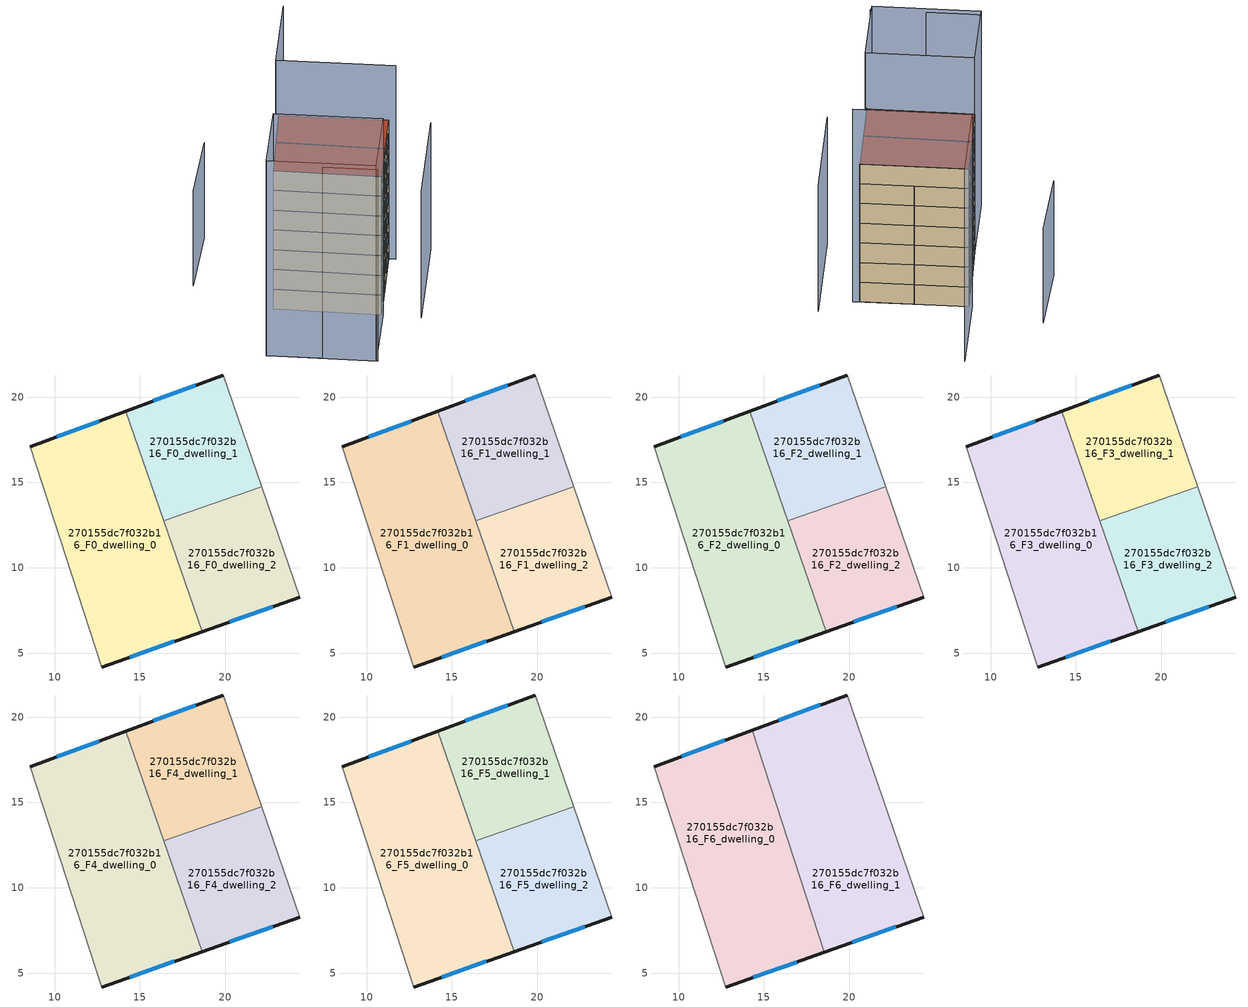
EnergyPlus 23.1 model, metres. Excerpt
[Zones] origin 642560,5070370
270155dc7f032b16_F0_dwelling_0
 floor ground (EU_floor_Construction): 14.18,19.18 18.65,6.26 12.76,4.19 8.56,17.1 z0
 wall outside (EU_wall_Construction): 12.76,4.19 18.65,6.26 / 14.18,19.18 8.56,17.1 z0:3
 wall adiabatic (EU_wall_Construction): 8.56,17.1 12.76,4.19 z0:3
 wall to 270155dc7f032b16_F0_dwelling_2 (EU_wall_Construction): 18.65,6.26 16.4,12.77 z0:3
 wall to 270155dc7f032b16_F0_dwelling_1 (EU_wall_Construction): 16.4,12.77 14.18,19.18 z0:3
 window (EU_Window_Construction): 14.41,4.77 17,5.68 / 12.61,18.6 10.14,17.68 z0.84:2.16
270155dc7f032b16_F0_dwelling_1
 floor ground (EU_floor_Construction): 19.87,21.3 22.14,14.75 16.4,12.77 14.18,19.18 z0
 wall outside (EU_wall_Construction): 19.87,21.3 14.18,19.18 z0:3
 wall adiabatic (EU_wall_Construction): 22.14,14.75 19.87,21.3 z0:3
 wall to 270155dc7f032b16_F0_dwelling_2 (EU_wall_Construction): 16.4,12.77 22.14,14.75 z0:3
 window (EU_Window_Construction): 18.28,20.71 15.78,19.78 z0.84:2.16
270155dc7f032b16_F0_dwelling_2
 floor ground (EU_floor_Construction): 22.14,14.75 24.37,8.29 18.65,6.26 16.4,12.77 z0
 wall outside (EU_wall_Construction): 18.65,6.26 24.37,8.29 z0:3
 wall adiabatic (EU_wall_Construction): 24.37,8.29 22.14,14.75 z0:3
 window (EU_Window_Construction): 20.25,6.83 22.77,7.72 z0.84:2.16
270155dc7f032b16_F1_dwelling_0
 floor to 270155dc7f032b16_F0_dwelling_0 (EU_floor_Construction): 14.18,19.18 18.65,6.26 12.76,4.19 8.56,17.1 z3
 wall outside (EU_wall_Construction): 12.76,4.19 18.65,6.26 / 14.18,19.18 8.56,17.1 z3:6
 wall adiabatic (EU_wall_Construction): 8.56,17.1 12.76,4.19 z3:6
 wall to 270155dc7f032b16_F1_dwelling_2 (EU_wall_Construction): 18.65,6.26 16.4,12.77 z3:6
 wall to 270155dc7f032b16_F1_dwelling_1 (EU_wall_Construction): 16.4,12.77 14.18,19.18 z3:6
 window (EU_Window_Construction): 14.41,4.77 17,5.68 / 12.61,18.6 10.14,17.68 z3.84:5.16
270155dc7f032b16_F1_dwelling_1
 floor to 270155dc7f032b16_F0_dwelling_1 (EU_floor_Construction): 19.87,21.3 22.14,14.75 16.4,12.77 14.18,19.18 z3
 wall outside (EU_wall_Construction): 19.87,21.3 14.18,19.18 z3:6
 wall adiabatic (EU_wall_Construction): 22.14,14.75 19.87,21.3 z3:6
 wall to 270155dc7f032b16_F1_dwelling_2 (EU_wall_Construction): 16.4,12.77 22.14,14.75 z3:6
 window (EU_Window_Construction): 18.28,20.71 15.78,19.78 z3.84:5.16
270155dc7f032b16_F1_dwelling_2
 floor to 270155dc7f032b16_F0_dwelling_2 (EU_floor_Construction): 22.14,14.75 24.37,8.29 18.65,6.26 16.4,12.77 z3
 wall outside (EU_wall_Construction): 18.65,6.26 24.37,8.29 z3:6
 wall adiabatic (EU_wall_Construction): 24.37,8.29 22.14,14.75 z3:6
 window (EU_Window_Construction): 20.25,6.83 22.77,7.72 z3.84:5.16
270155dc7f032b16_F2_dwelling_0
 floor to 270155dc7f032b16_F1_dwelling_0 (EU_floor_Construction): 14.18,19.18 18.65,6.26 12.76,4.19 8.56,17.1 z6
 wall outside (EU_wall_Construction): 12.76,4.19 18.65,6.26 / 14.18,19.18 8.56,17.1 z6:9
 wall adiabatic (EU_wall_Construction): 8.56,17.1 12.76,4.19 z6:9
 wall to 270155dc7f032b16_F2_dwelling_2 (EU_wall_Construction): 18.65,6.26 16.4,12.77 z6:9
 wall to 270155dc7f032b16_F2_dwelling_1 (EU_wall_Construction): 16.4,12.77 14.18,19.18 z6:9
 window (EU_Window_Construction): 14.41,4.77 17,5.68 / 12.61,18.6 10.14,17.68 z6.84:8.16
270155dc7f032b16_F2_dwelling_1
 floor to 270155dc7f032b16_F1_dwelling_1 (EU_floor_Construction): 19.87,21.3 22.14,14.75 16.4,12.77 14.18,19.18 z6
 wall outside (EU_wall_Construction): 19.87,21.3 14.18,19.18 z6:9
 wall adiabatic (EU_wall_Construction): 22.14,14.75 19.87,21.3 z6:9
 wall to 270155dc7f032b16_F2_dwelling_2 (EU_wall_Construction): 16.4,12.77 22.14,14.75 z6:9
 window (EU_Window_Construction): 18.28,20.71 15.78,19.78 z6.84:8.16
270155dc7f032b16_F2_dwelling_2
 floor to 270155dc7f032b16_F1_dwelling_2 (EU_floor_Construction): 22.14,14.75 24.37,8.29 18.65,6.26 16.4,12.77 z6
 wall outside (EU_wall_Construction): 18.65,6.26 24.37,8.29 z6:9
 wall adiabatic (EU_wall_Construction): 24.37,8.29 22.14,14.75 z6:9
 window (EU_Window_Construction): 20.25,6.83 22.77,7.72 z6.84:8.16
270155dc7f032b16_F3_dwelling_0
 floor to 270155dc7f032b16_F2_dwelling_0 (EU_floor_Construction): 14.18,19.18 18.65,6.26 12.76,4.19 8.56,17.1 z9
 wall outside (EU_wall_Construction): 12.76,4.19 18.65,6.26 / 14.18,19.18 8.56,17.1 z9:12
 wall adiabatic (EU_wall_Construction): 8.56,17.1 12.76,4.19 z9:12
 wall to 270155dc7f032b16_F3_dwelling_2 (EU_wall_Construction): 18.65,6.26 16.4,12.77 z9:12
 wall to 270155dc7f032b16_F3_dwelling_1 (EU_wall_Construction): 16.4,12.77 14.18,19.18 z9:12
 window (EU_Window_Construction): 14.41,4.77 17,5.68 / 12.61,18.6 10.14,17.68 z9.84:11.16
270155dc7f032b16_F3_dwelling_1
 floor to 270155dc7f032b16_F2_dwelling_1 (EU_floor_Construction): 19.87,21.3 22.14,14.75 16.4,12.77 14.18,19.18 z9
 wall outside (EU_wall_Construction): 19.87,21.3 14.18,19.18 z9:12
 wall adiabatic (EU_wall_Construction): 22.14,14.75 19.87,21.3 z9:12
 wall to 270155dc7f032b16_F3_dwelling_2 (EU_wall_Construction): 16.4,12.77 22.14,14.75 z9:12
 window (EU_Window_Construction): 18.28,20.71 15.78,19.78 z9.84:11.16
270155dc7f032b16_F3_dwelling_2
 floor to 270155dc7f032b16_F2_dwelling_2 (EU_floor_Construction): 22.14,14.75 24.37,8.29 18.65,6.26 16.4,12.77 z9
 wall outside (EU_wall_Construction): 18.65,6.26 24.37,8.29 z9:12
 wall adiabatic (EU_wall_Construction): 24.37,8.29 22.14,14.75 z9:12
 window (EU_Window_Construction): 20.25,6.83 22.77,7.72 z9.84:11.16
270155dc7f032b16_F4_dwelling_0
 floor to 270155dc7f032b16_F3_dwelling_0 (EU_floor_Construction): 14.18,19.18 18.65,6.26 12.76,4.19 8.56,17.1 z12
 wall outside (EU_wall_Construction): 12.76,4.19 18.65,6.26 / 14.18,19.18 8.56,17.1 z12:15
 wall adiabatic (EU_wall_Construction): 8.56,17.1 12.76,4.19 z12:15
 wall to 270155dc7f032b16_F4_dwelling_2 (EU_wall_Construction): 18.65,6.26 16.4,12.77 z12:15
 wall to 270155dc7f032b16_F4_dwelling_1 (EU_wall_Construction): 16.4,12.77 14.18,19.18 z12:15
 window (EU_Window_Construction): 14.41,4.77 17,5.68 / 12.61,18.6 10.14,17.68 z12.84:14.16
270155dc7f032b16_F4_dwelling_1
 floor to 270155dc7f032b16_F3_dwelling_1 (EU_floor_Construction): 19.87,21.3 22.14,14.75 16.4,12.77 14.18,19.18 z12
 wall outside (EU_wall_Construction): 19.87,21.3 14.18,19.18 z12:15
 wall adiabatic (EU_wall_Construction): 22.14,14.75 19.87,21.3 z12:15
 wall to 270155dc7f032b16_F4_dwelling_2 (EU_wall_Construction): 16.4,12.77 22.14,14.75 z12:15
 window (EU_Window_Construction): 18.28,20.71 15.78,19.78 z12.84:14.16
270155dc7f032b16_F4_dwelling_2
 floor to 270155dc7f032b16_F3_dwelling_2 (EU_floor_Construction): 22.14,14.75 24.37,8.29 18.65,6.26 16.4,12.77 z12
 wall outside (EU_wall_Construction): 18.65,6.26 24.37,8.29 z12:15
 wall adiabatic (EU_wall_Construction): 24.37,8.29 22.14,14.75 z12:15
 window (EU_Window_Construction): 20.25,6.83 22.77,7.72 z12.84:14.16
270155dc7f032b16_F5_dwelling_0
 floor to 270155dc7f032b16_F4_dwelling_0 (EU_floor_Construction): 14.18,19.18 18.65,6.26 12.76,4.19 8.56,17.1 z15
 wall outside (EU_wall_Construction): 12.76,4.19 18.65,6.26 / 14.18,19.18 8.56,17.1 z15:18
 wall adiabatic (EU_wall_Construction): 8.56,17.1 12.76,4.19 z15:18
 wall to 270155dc7f032b16_F5_dwelling_2 (EU_wall_Construction): 18.65,6.26 16.4,12.77 z15:18
 wall to 270155dc7f032b16_F5_dwelling_1 (EU_wall_Construction): 16.4,12.77 14.18,19.18 z15:18
 window (EU_Window_Construction): 14.41,4.77 17,5.68 / 12.61,18.6 10.14,17.68 z15.84:17.16
270155dc7f032b16_F5_dwelling_1
 floor to 270155dc7f032b16_F4_dwelling_1 (EU_floor_Construction): 19.87,21.3 22.14,14.75 16.4,12.77 14.18,19.18 z15
 wall outside (EU_wall_Construction): 19.87,21.3 14.18,19.18 z15:18
 wall adiabatic (EU_wall_Construction): 22.14,14.75 19.87,21.3 z15:18
 wall to 270155dc7f032b16_F5_dwelling_2 (EU_wall_Construction): 16.4,12.77 22.14,14.75 z15:18
 window (EU_Window_Construction): 18.28,20.71 15.78,19.78 z15.84:17.16
270155dc7f032b16_F5_dwelling_2
 floor to 270155dc7f032b16_F4_dwelling_2 (EU_floor_Construction): 22.14,14.75 24.37,8.29 18.65,6.26 16.4,12.77 z15
 wall outside (EU_wall_Construction): 18.65,6.26 24.37,8.29 z15:18
 wall adiabatic (EU_wall_Construction): 24.37,8.29 22.14,14.75 z15:18
 window (EU_Window_Construction): 20.25,6.83 22.77,7.72 z15.84:17.16
270155dc7f032b16_F6_dwelling_0
 floor to 270155dc7f032b16_F5_dwelling_0 (EU_floor_Construction): 14.18,19.18 16.37,12.86 12.76,4.19 8.56,17.1 z18; 16.42,12.71 18.52,6.22 12.76,4.19 16.37,12.86 z18
 floor to 270155dc7f032b16_F5_dwelling_1 (EU_floor_Construction): 14.3,19.23 16.36,12.9 14.18,19.18 z18
 wall outside (EU_wall_Construction): 12.76,4.19 18.53,6.22 / 14.3,19.23 8.56,17.1 z18:21
 wall adiabatic (EU_wall_Construction): 8.56,17.1 12.76,4.19 z18:21
 wall to 270155dc7f032b16_F6_dwelling_1 (EU_wall_Construction): 18.53,6.22 14.3,19.23 z18:21
 window (EU_Window_Construction): 14.38,4.76 16.91,5.65 / 12.7,18.63 10.17,17.7 z18.84:20.16
 roof outside (EU_roof_Construction): 18.53,6.22 14.3,19.23 8.56,17.1 12.76,4.19 z21
270155dc7f032b16_F6_dwelling_1
 floor to 270155dc7f032b16_F5_dwelling_0 (EU_floor_Construction): 16.42,12.71 18.65,6.26 18.52,6.22 z18
 floor to 270155dc7f032b16_F5_dwelling_2 (EU_floor_Construction): 22.14,14.75 24.37,8.29 18.65,6.26 16.41,12.73 16.4,12.77 z18
 floor to 270155dc7f032b16_F5_dwelling_1 (EU_floor_Construction): 19.87,21.3 22.14,14.75 16.4,12.77 14.3,19.23 z18
 wall outside (EU_wall_Construction): 19.87,21.3 14.3,19.23 / 18.53,6.22 24.37,8.29 z18:21
 wall adiabatic (EU_wall_Construction): 24.37,8.29 19.87,21.3 z18:21
 window (EU_Window_Construction): 18.31,20.72 15.86,19.81 / 20.16,6.8 22.73,7.71 z18.84:20.16
 roof outside (EU_roof_Construction): 24.37,8.29 19.87,21.3 14.3,19.23 18.53,6.22 z21
shading: 14.22,-0.57 28.31,4.33 z0:19.2; -1.04,13.6 3.42,0.61 z0:29; 3.36,0.79 -1.11,13.78 / -1.11,13.78 8.56,17.1 / 8.56,17.1 13.02,4.11 / 13.02,4.11 3.36,0.79 z0:29.6; 24.66,7.47 19.76,21.62 / 19.76,21.62 30.98,25.5 z0:29.3; 19.39,31.19 9.27,28.21 z0:14.4
[Building]
EU S2 Campaign: North Axis=0; Terrain=City; Solar Distribution=FullExterior
[Site:Location]
Lyon-Bron: Latitude=45.75; Longitude=5; Time Zone=1; Elevation=198
[SizingPeriod:WeatherFileDays]
AnnualSizingPeriod: Begin Month=1; Begin Day of Month=1; End Month=12; End Day of Month=31; Day of Week for Start Day=Monday; Use Weather File Daylight Saving Period=No; Use Weather File Rain and Snow Indicators=No
[MATERIAL]
EU_InternalMass_Material: Roughness=MediumRough; Thickness=0.1; Conductivity=1; Density=1800; Specific Heat=900; Thermal Absorptance=0.9; Solar Absorptance=0.7; Visible Absorptance=0.7
[MATERIAL:NOMASS] Roughness=MediumRough; Thermal Absorptance=0.9; Solar Absorptance=0.7; Visible Absorptance=0.7
Name | Thermal Resistance
EU_wall_NoMass | 0.776494
EU_roof_NoMass | 0.486893
EU_floor_NoMass | 0.421597
[WINDOWMATERIAL:SIMPLEGLAZINGSYSTEM]
EU_Window_SimpleGlazing: UFactor=4.24961; Solar Heat Gain Coefficient=0.83; Visible Transmittance=0.83
[CONSTRUCTION]
EU_wall_Construction: EU_wall_NoMass
EU_roof_Construction: EU_roof_NoMass
EU_floor_Construction: EU_floor_NoMass
EU_Window_Construction: EU_Window_SimpleGlazing
EU_InternalMass_Construction: EU_InternalMass_Material
[ZONE] Type=1; Multiplier=1; Ceiling Height=autocalculate; Floor Area=autocalculate; Part of Total Floor Area=Yes
Name | Volume
270155dc7f032b16_F0_dwelling_0; 270155dc7f032b16_F1_dwelling_0; 270155dc7f032b16_F2_dwelling_0; 270155dc7f032b16_F3_dwelling_0; 270155dc7f032b16_F4_dwelling_0; 270155dc7f032b16_F5_dwelling_0; 270155dc7f032b16_F6_dwelling_1 | 249.853
270155dc7f032b16_F6_dwelling_0 | 249.834
270155dc7f032b16_F0_dwelling_1; 270155dc7f032b16_F1_dwelling_1; 270155dc7f032b16_F2_dwelling_1; 270155dc7f032b16_F3_dwelling_1; 270155dc7f032b16_F4_dwelling_1; 270155dc7f032b16_F5_dwelling_1 | 124.945
270155dc7f032b16_F0_dwelling_2 | 124.925
270155dc7f032b16_F1_dwelling_2; 270155dc7f032b16_F2_dwelling_2; 270155dc7f032b16_F3_dwelling_2; 270155dc7f032b16_F4_dwelling_2; 270155dc7f032b16_F5_dwelling_2 | 124.926
[INTERNALMASS] Construction=EU_InternalMass_Construction
Name | Zone or ZoneList | Surface Area
270155dc7f032b16_F0_dwelling_0_EU_InternalMass | 270155dc7f032b16_F0_dwelling_0 | 83.2846
270155dc7f032b16_F0_dwelling_1_EU_InternalMass | 270155dc7f032b16_F0_dwelling_1 | 41.6485
270155dc7f032b16_F0_dwelling_2_EU_InternalMass | 270155dc7f032b16_F0_dwelling_2 | 41.6413
270155dc7f032b16_F1_dwelling_0_EU_InternalMass | 270155dc7f032b16_F1_dwelling_0 | 83.2846
270155dc7f032b16_F1_dwelling_1_EU_InternalMass | 270155dc7f032b16_F1_dwelling_1 | 41.6485
270155dc7f032b16_F1_dwelling_2_EU_InternalMass | 270155dc7f032b16_F1_dwelling_2 | 41.6413
270155dc7f032b16_F2_dwelling_0_EU_InternalMass | 270155dc7f032b16_F2_dwelling_0 | 83.2846
270155dc7f032b16_F2_dwelling_1_EU_InternalMass | 270155dc7f032b16_F2_dwelling_1 | 41.6485
270155dc7f032b16_F2_dwelling_2_EU_InternalMass | 270155dc7f032b16_F2_dwelling_2 | 41.6413
270155dc7f032b16_F3_dwelling_0_EU_InternalMass | 270155dc7f032b16_F3_dwelling_0 | 83.2846
270155dc7f032b16_F3_dwelling_1_EU_InternalMass | 270155dc7f032b16_F3_dwelling_1 | 41.6485
270155dc7f032b16_F3_dwelling_2_EU_InternalMass | 270155dc7f032b16_F3_dwelling_2 | 41.6413
270155dc7f032b16_F4_dwelling_0_EU_InternalMass | 270155dc7f032b16_F4_dwelling_0 | 83.2846
270155dc7f032b16_F4_dwelling_1_EU_InternalMass | 270155dc7f032b16_F4_dwelling_1 | 41.6485
270155dc7f032b16_F4_dwelling_2_EU_InternalMass | 270155dc7f032b16_F4_dwelling_2 | 41.6413
270155dc7f032b16_F5_dwelling_0_EU_InternalMass | 270155dc7f032b16_F5_dwelling_0 | 83.2846
270155dc7f032b16_F5_dwelling_1_EU_InternalMass | 270155dc7f032b16_F5_dwelling_1 | 41.6485
270155dc7f032b16_F5_dwelling_2_EU_InternalMass | 270155dc7f032b16_F5_dwelling_2 | 41.6413
270155dc7f032b16_F6_dwelling_0_EU_InternalMass | 270155dc7f032b16_F6_dwelling_0 | 83.2915
270155dc7f032b16_F6_dwelling_1_EU_InternalMass | 270155dc7f032b16_F6_dwelling_1 | 83.2883
[OTHEREQUIPMENT] Fuel Type=Electricity; Design Level Calculation Method=Watts/Area; Power per Zone Floor Area=1; Fraction Latent=0; Fraction Radiant=0; Fraction Lost=0; Carbon Dioxide Generation Rate=0; EndUse Subcategory=EU_Step8_InternalGains
Name | Zone or ZoneList or Space or SpaceList | Schedule
EU_Step8_InternalGain_270155dc7f032b16_F0_dwelling_0_f000 | 270155dc7f032b16_F0_dwelling_0 | EU_Step8_GainSchedule_270155dc7f032b16_F0_dwelling_0_f000
EU_Step8_InternalGain_270155dc7f032b16_F0_dwelling_1_f000 | 270155dc7f032b16_F0_dwelling_1 | EU_Step8_GainSchedule_270155dc7f032b16_F0_dwelling_1_f000
EU_Step8_InternalGain_270155dc7f032b16_F0_dwelling_2_f000 | 270155dc7f032b16_F0_dwelling_2 | EU_Step8_GainSchedule_270155dc7f032b16_F0_dwelling_2_f000
EU_Step8_InternalGain_270155dc7f032b16_F1_dwelling_0_f000 | 270155dc7f032b16_F1_dwelling_0 | EU_Step8_GainSchedule_270155dc7f032b16_F1_dwelling_0_f000
EU_Step8_InternalGain_270155dc7f032b16_F1_dwelling_1_f000 | 270155dc7f032b16_F1_dwelling_1 | EU_Step8_GainSchedule_270155dc7f032b16_F1_dwelling_1_f000
EU_Step8_InternalGain_270155dc7f032b16_F1_dwelling_2_f000 | 270155dc7f032b16_F1_dwelling_2 | EU_Step8_GainSchedule_270155dc7f032b16_F1_dwelling_2_f000
EU_Step8_InternalGain_270155dc7f032b16_F2_dwelling_0_f000 | 270155dc7f032b16_F2_dwelling_0 | EU_Step8_GainSchedule_270155dc7f032b16_F2_dwelling_0_f000
EU_Step8_InternalGain_270155dc7f032b16_F2_dwelling_1_f000 | 270155dc7f032b16_F2_dwelling_1 | EU_Step8_GainSchedule_270155dc7f032b16_F2_dwelling_1_f000
EU_Step8_InternalGain_270155dc7f032b16_F2_dwelling_2_f000 | 270155dc7f032b16_F2_dwelling_2 | EU_Step8_GainSchedule_270155dc7f032b16_F2_dwelling_2_f000
EU_Step8_InternalGain_270155dc7f032b16_F3_dwelling_0_f000 | 270155dc7f032b16_F3_dwelling_0 | EU_Step8_GainSchedule_270155dc7f032b16_F3_dwelling_0_f000
EU_Step8_InternalGain_270155dc7f032b16_F3_dwelling_1_f000 | 270155dc7f032b16_F3_dwelling_1 | EU_Step8_GainSchedule_270155dc7f032b16_F3_dwelling_1_f000
EU_Step8_InternalGain_270155dc7f032b16_F3_dwelling_2_f000 | 270155dc7f032b16_F3_dwelling_2 | EU_Step8_GainSchedule_270155dc7f032b16_F3_dwelling_2_f000
EU_Step8_InternalGain_270155dc7f032b16_F4_dwelling_0_f000 | 270155dc7f032b16_F4_dwelling_0 | EU_Step8_GainSchedule_270155dc7f032b16_F4_dwelling_0_f000
EU_Step8_InternalGain_270155dc7f032b16_F4_dwelling_1_f000 | 270155dc7f032b16_F4_dwelling_1 | EU_Step8_GainSchedule_270155dc7f032b16_F4_dwelling_1_f000
EU_Step8_InternalGain_270155dc7f032b16_F4_dwelling_2_f000 | 270155dc7f032b16_F4_dwelling_2 | EU_Step8_GainSchedule_270155dc7f032b16_F4_dwelling_2_f000
EU_Step8_InternalGain_270155dc7f032b16_F5_dwelling_0_f000 | 270155dc7f032b16_F5_dwelling_0 | EU_Step8_GainSchedule_270155dc7f032b16_F5_dwelling_0_f000
EU_Step8_InternalGain_270155dc7f032b16_F5_dwelling_1_f000 | 270155dc7f032b16_F5_dwelling_1 | EU_Step8_GainSchedule_270155dc7f032b16_F5_dwelling_1_f000
EU_Step8_InternalGain_270155dc7f032b16_F5_dwelling_2_f000 | 270155dc7f032b16_F5_dwelling_2 | EU_Step8_GainSchedule_270155dc7f032b16_F5_dwelling_2_f000
EU_Step8_InternalGain_270155dc7f032b16_F6_dwelling_0_f000 | 270155dc7f032b16_F6_dwelling_0 | EU_Step8_GainSchedule_270155dc7f032b16_F6_dwelling_0_f000
EU_Step8_InternalGain_270155dc7f032b16_F6_dwelling_1_f000 | 270155dc7f032b16_F6_dwelling_1 | EU_Step8_GainSchedule_270155dc7f032b16_F6_dwelling_1_f000
[ZONEVENTILATION:DESIGNFLOWRATE] Schedule=EU_AlwaysOn; Design Flow Rate Calculation Method=AirChanges/Hour; Air Changes per Hour=0.693814; Ventilation Type=Natural; Fan Pressure Rise=0; Fan Total Efficiency=1; Constant Term Coefficient=1; Temperature Term Coefficient=0; Velocity Term Coefficient=0; Velocity Squared Term Coefficient=0; Minimum Indoor Temperature=-100; Maximum Indoor Temperature=100; Delta Temperature=-100; Minimum Outdoor Temperature=-100; Maximum Outdoor Temperature=100; Maximum Wind Speed=40
Name | Zone or ZoneList or Space or SpaceList
EU_ConstantAir_270155dc7f032b16_F0_dwelling_0 | 270155dc7f032b16_F0_dwelling_0
EU_ConstantAir_270155dc7f032b16_F0_dwelling_1 | 270155dc7f032b16_F0_dwelling_1
EU_ConstantAir_270155dc7f032b16_F0_dwelling_2 | 270155dc7f032b16_F0_dwelling_2
EU_ConstantAir_270155dc7f032b16_F1_dwelling_0 | 270155dc7f032b16_F1_dwelling_0
EU_ConstantAir_270155dc7f032b16_F1_dwelling_1 | 270155dc7f032b16_F1_dwelling_1
EU_ConstantAir_270155dc7f032b16_F1_dwelling_2 | 270155dc7f032b16_F1_dwelling_2
EU_ConstantAir_270155dc7f032b16_F2_dwelling_0 | 270155dc7f032b16_F2_dwelling_0
EU_ConstantAir_270155dc7f032b16_F2_dwelling_1 | 270155dc7f032b16_F2_dwelling_1
EU_ConstantAir_270155dc7f032b16_F2_dwelling_2 | 270155dc7f032b16_F2_dwelling_2
EU_ConstantAir_270155dc7f032b16_F3_dwelling_0 | 270155dc7f032b16_F3_dwelling_0
EU_ConstantAir_270155dc7f032b16_F3_dwelling_1 | 270155dc7f032b16_F3_dwelling_1
EU_ConstantAir_270155dc7f032b16_F3_dwelling_2 | 270155dc7f032b16_F3_dwelling_2
EU_ConstantAir_270155dc7f032b16_F4_dwelling_0 | 270155dc7f032b16_F4_dwelling_0
EU_ConstantAir_270155dc7f032b16_F4_dwelling_1 | 270155dc7f032b16_F4_dwelling_1
EU_ConstantAir_270155dc7f032b16_F4_dwelling_2 | 270155dc7f032b16_F4_dwelling_2
EU_ConstantAir_270155dc7f032b16_F5_dwelling_0 | 270155dc7f032b16_F5_dwelling_0
EU_ConstantAir_270155dc7f032b16_F5_dwelling_1 | 270155dc7f032b16_F5_dwelling_1
EU_ConstantAir_270155dc7f032b16_F5_dwelling_2 | 270155dc7f032b16_F5_dwelling_2
EU_ConstantAir_270155dc7f032b16_F6_dwelling_0 | 270155dc7f032b16_F6_dwelling_0
EU_ConstantAir_270155dc7f032b16_F6_dwelling_1 | 270155dc7f032b16_F6_dwelling_1
[HVACTEMPLATE:THERMOSTAT] Constant Heating Setpoint=20; Constant Cooling Setpoint=50
EU_HeatOnly_270155dc7f032b16_F0_dwelling_0; EU_HeatOnly_270155dc7f032b16_F0_dwelling_1; EU_HeatOnly_270155dc7f032b16_F0_dwelling_2; EU_HeatOnly_270155dc7f032b16_F1_dwelling_0; EU_HeatOnly_270155dc7f032b16_F1_dwelling_1; EU_HeatOnly_270155dc7f032b16_F1_dwelling_2; EU_HeatOnly_270155dc7f032b16_F2_dwelling_0; EU_HeatOnly_270155dc7f032b16_F2_dwelling_1; EU_HeatOnly_270155dc7f032b16_F2_dwelling_2; EU_HeatOnly_270155dc7f032b16_F3_dwelling_0; EU_HeatOnly_270155dc7f032b16_F3_dwelling_1; EU_HeatOnly_270155dc7f032b16_F3_dwelling_2; EU_HeatOnly_270155dc7f032b16_F4_dwelling_0; EU_HeatOnly_270155dc7f032b16_F4_dwelling_1; EU_HeatOnly_270155dc7f032b16_F4_dwelling_2; EU_HeatOnly_270155dc7f032b16_F5_dwelling_0; EU_HeatOnly_270155dc7f032b16_F5_dwelling_1; EU_HeatOnly_270155dc7f032b16_F5_dwelling_2; EU_HeatOnly_270155dc7f032b16_F6_dwelling_0; EU_HeatOnly_270155dc7f032b16_F6_dwelling_1
[HVACTEMPLATE:ZONE:IDEALLOADSAIRSYSTEM] System Availability Schedule=EU_AlwaysOn; Maximum Heating Supply Air Temperature=50; Minimum Cooling Supply Air Temperature=13; Maximum Heating Supply Air Humidity Ratio=0.0156; Minimum Cooling Supply Air Humidity Ratio=0.0077; Heating Limit=NoLimit; Cooling Limit=NoLimit; Heating Availability Schedule=EU_AlwaysOn; Cooling Availability Schedule=EU_CoolingOff; Dehumidification Control Type=ConstantSensibleHeatRatio; Cooling Sensible Heat Ratio=0.7; Dehumidification Setpoint=60; Humidification Control Type=None; Humidification Setpoint=30; Outdoor Air Method=None; Outdoor Air Flow Rate per Person=0.00944; Outdoor Air Flow Rate per Zone Floor Area=0; Outdoor Air Flow Rate per Zone=0; Demand Controlled Ventilation Type=None; Outdoor Air Economizer Type=NoEconomizer; Heat Recovery Type=None; Sensible Heat Recovery Effectiveness=0.7; Latent Heat Recovery Effectiveness=0.65
Name | Template Thermostat
270155dc7f032b16_F0_dwelling_0 | EU_HeatOnly_270155dc7f032b16_F0_dwelling_0
270155dc7f032b16_F0_dwelling_1 | EU_HeatOnly_270155dc7f032b16_F0_dwelling_1
270155dc7f032b16_F0_dwelling_2 | EU_HeatOnly_270155dc7f032b16_F0_dwelling_2
270155dc7f032b16_F1_dwelling_0 | EU_HeatOnly_270155dc7f032b16_F1_dwelling_0
270155dc7f032b16_F1_dwelling_1 | EU_HeatOnly_270155dc7f032b16_F1_dwelling_1
270155dc7f032b16_F1_dwelling_2 | EU_HeatOnly_270155dc7f032b16_F1_dwelling_2
270155dc7f032b16_F2_dwelling_0 | EU_HeatOnly_270155dc7f032b16_F2_dwelling_0
270155dc7f032b16_F2_dwelling_1 | EU_HeatOnly_270155dc7f032b16_F2_dwelling_1
270155dc7f032b16_F2_dwelling_2 | EU_HeatOnly_270155dc7f032b16_F2_dwelling_2
270155dc7f032b16_F3_dwelling_0 | EU_HeatOnly_270155dc7f032b16_F3_dwelling_0
270155dc7f032b16_F3_dwelling_1 | EU_HeatOnly_270155dc7f032b16_F3_dwelling_1
270155dc7f032b16_F3_dwelling_2 | EU_HeatOnly_270155dc7f032b16_F3_dwelling_2
270155dc7f032b16_F4_dwelling_0 | EU_HeatOnly_270155dc7f032b16_F4_dwelling_0
270155dc7f032b16_F4_dwelling_1 | EU_HeatOnly_270155dc7f032b16_F4_dwelling_1
270155dc7f032b16_F4_dwelling_2 | EU_HeatOnly_270155dc7f032b16_F4_dwelling_2
270155dc7f032b16_F5_dwelling_0 | EU_HeatOnly_270155dc7f032b16_F5_dwelling_0
270155dc7f032b16_F5_dwelling_1 | EU_HeatOnly_270155dc7f032b16_F5_dwelling_1
270155dc7f032b16_F5_dwelling_2 | EU_HeatOnly_270155dc7f032b16_F5_dwelling_2
270155dc7f032b16_F6_dwelling_0 | EU_HeatOnly_270155dc7f032b16_F6_dwelling_0
270155dc7f032b16_F6_dwelling_1 | EU_HeatOnly_270155dc7f032b16_F6_dwelling_1
[SIZING:ZONE] Zone Cooling Design Supply Air Temperature Input Method=SupplyAirTemperature; Zone Cooling Design Supply Air Temperature=13; Zone Heating Design Supply Air Temperature Input Method=SupplyAirTemperature; Zone Heating Design Supply Air Temperature=50; Zone Cooling Design Supply Air Humidity Ratio=0.008; Zone Heating Design Supply Air Humidity Ratio=0.008; Cooling Design Air Flow Method=DesignDay; Cooling Design Air Flow Rate=0; Cooling Minimum Air Flow per Zone Floor Area=0.000762; Cooling Minimum Air Flow=0; Cooling Minimum Air Flow Fraction=0.2; Heating Design Air Flow Method=DesignDay; Heating Design Air Flow Rate=0; Heating Maximum Air Flow per Zone Floor Area=0.002032; Heating Maximum Air Flow=0.141576; Heating Maximum Air Flow Fraction=0.3; Account for Dedicated Outdoor Air System=No; Dedicated Outdoor Air System Control Strategy=NeutralSupplyAir; Dedicated Outdoor Air Low Setpoint Temperature for Design=autosize; Dedicated Outdoor Air High Setpoint Temperature for Design=autosize; Zone Load Sizing Method=Sensible Load Only No Latent Load; Zone Latent Cooling Design Supply Air Humidity Ratio Input Method=HumidityRatioDifference; Zone Cooling Design Supply Air Humidity Ratio Difference=0.005; Zone Latent Heating Design Supply Air Humidity Ratio Input Method=HumidityRatioDifference; Zone Humidification Design Supply Air Humidity Ratio Difference=0.005
270155dc7f032b16_F0_dwelling_0; 270155dc7f032b16_F0_dwelling_1; 270155dc7f032b16_F0_dwelling_2; 270155dc7f032b16_F1_dwelling_0; 270155dc7f032b16_F1_dwelling_1; 270155dc7f032b16_F1_dwelling_2; 270155dc7f032b16_F2_dwelling_0; 270155dc7f032b16_F2_dwelling_1; 270155dc7f032b16_F2_dwelling_2; 270155dc7f032b16_F3_dwelling_0; 270155dc7f032b16_F3_dwelling_1; 270155dc7f032b16_F3_dwelling_2; 270155dc7f032b16_F4_dwelling_0; 270155dc7f032b16_F4_dwelling_1; 270155dc7f032b16_F4_dwelling_2; 270155dc7f032b16_F5_dwelling_0; 270155dc7f032b16_F5_dwelling_1; 270155dc7f032b16_F5_dwelling_2; 270155dc7f032b16_F6_dwelling_0; 270155dc7f032b16_F6_dwelling_1
[SCHEDULE:CONSTANT]
Name | Hourly Value
EU_AlwaysOn | 1
EU_CoolingOff | 0
[SCHEDULE:FILE] Column Number=1; Rows to Skip at Top=0; Number of Hours of Data=8760; Column Separator=Comma; Interpolate to Timestep=No; Minutes per Item=60; Adjust Schedule for Daylight Savings=Yes
Name | File
EU_Step8_GainSchedule_270155dc7f032b16_F0_dwelling_0_f000 | ../../schedules/270155dc7f032b16/270155dc7f032b16_F0_dwelling_0_f000_gain.csv
EU_Step8_GainSchedule_270155dc7f032b16_F0_dwelling_1_f000 | ../../schedules/270155dc7f032b16/270155dc7f032b16_F0_dwelling_1_f000_gain.csv
EU_Step8_GainSchedule_270155dc7f032b16_F0_dwelling_2_f000 | ../../schedules/270155dc7f032b16/270155dc7f032b16_F0_dwelling_2_f000_gain.csv
EU_Step8_GainSchedule_270155dc7f032b16_F1_dwelling_0_f000 | ../../schedules/270155dc7f032b16/270155dc7f032b16_F1_dwelling_0_f000_gain.csv
EU_Step8_GainSchedule_270155dc7f032b16_F1_dwelling_1_f000 | ../../schedules/270155dc7f032b16/270155dc7f032b16_F1_dwelling_1_f000_gain.csv
EU_Step8_GainSchedule_270155dc7f032b16_F1_dwelling_2_f000 | ../../schedules/270155dc7f032b16/270155dc7f032b16_F1_dwelling_2_f000_gain.csv
EU_Step8_GainSchedule_270155dc7f032b16_F2_dwelling_0_f000 | ../../schedules/270155dc7f032b16/270155dc7f032b16_F2_dwelling_0_f000_gain.csv
EU_Step8_GainSchedule_270155dc7f032b16_F2_dwelling_1_f000 | ../../schedules/270155dc7f032b16/270155dc7f032b16_F2_dwelling_1_f000_gain.csv
EU_Step8_GainSchedule_270155dc7f032b16_F2_dwelling_2_f000 | ../../schedules/270155dc7f032b16/270155dc7f032b16_F2_dwelling_2_f000_gain.csv
EU_Step8_GainSchedule_270155dc7f032b16_F3_dwelling_0_f000 | ../../schedules/270155dc7f032b16/270155dc7f032b16_F3_dwelling_0_f000_gain.csv
EU_Step8_GainSchedule_270155dc7f032b16_F3_dwelling_1_f000 | ../../schedules/270155dc7f032b16/270155dc7f032b16_F3_dwelling_1_f000_gain.csv
EU_Step8_GainSchedule_270155dc7f032b16_F3_dwelling_2_f000 | ../../schedules/270155dc7f032b16/270155dc7f032b16_F3_dwelling_2_f000_gain.csv
EU_Step8_GainSchedule_270155dc7f032b16_F4_dwelling_0_f000 | ../../schedules/270155dc7f032b16/270155dc7f032b16_F4_dwelling_0_f000_gain.csv
EU_Step8_GainSchedule_270155dc7f032b16_F4_dwelling_1_f000 | ../../schedules/270155dc7f032b16/270155dc7f032b16_F4_dwelling_1_f000_gain.csv
EU_Step8_GainSchedule_270155dc7f032b16_F4_dwelling_2_f000 | ../../schedules/270155dc7f032b16/270155dc7f032b16_F4_dwelling_2_f000_gain.csv
EU_Step8_GainSchedule_270155dc7f032b16_F5_dwelling_0_f000 | ../../schedules/270155dc7f032b16/270155dc7f032b16_F5_dwelling_0_f000_gain.csv
EU_Step8_GainSchedule_270155dc7f032b16_F5_dwelling_1_f000 | ../../schedules/270155dc7f032b16/270155dc7f032b16_F5_dwelling_1_f000_gain.csv
EU_Step8_GainSchedule_270155dc7f032b16_F5_dwelling_2_f000 | ../../schedules/270155dc7f032b16/270155dc7f032b16_F5_dwelling_2_f000_gain.csv
EU_Step8_GainSchedule_270155dc7f032b16_F6_dwelling_0_f000 | ../../schedules/270155dc7f032b16/270155dc7f032b16_F6_dwelling_0_f000_gain.csv
EU_Step8_GainSchedule_270155dc7f032b16_F6_dwelling_1_f000 | ../../schedules/270155dc7f032b16/270155dc7f032b16_F6_dwelling_1_f000_gain.csv
